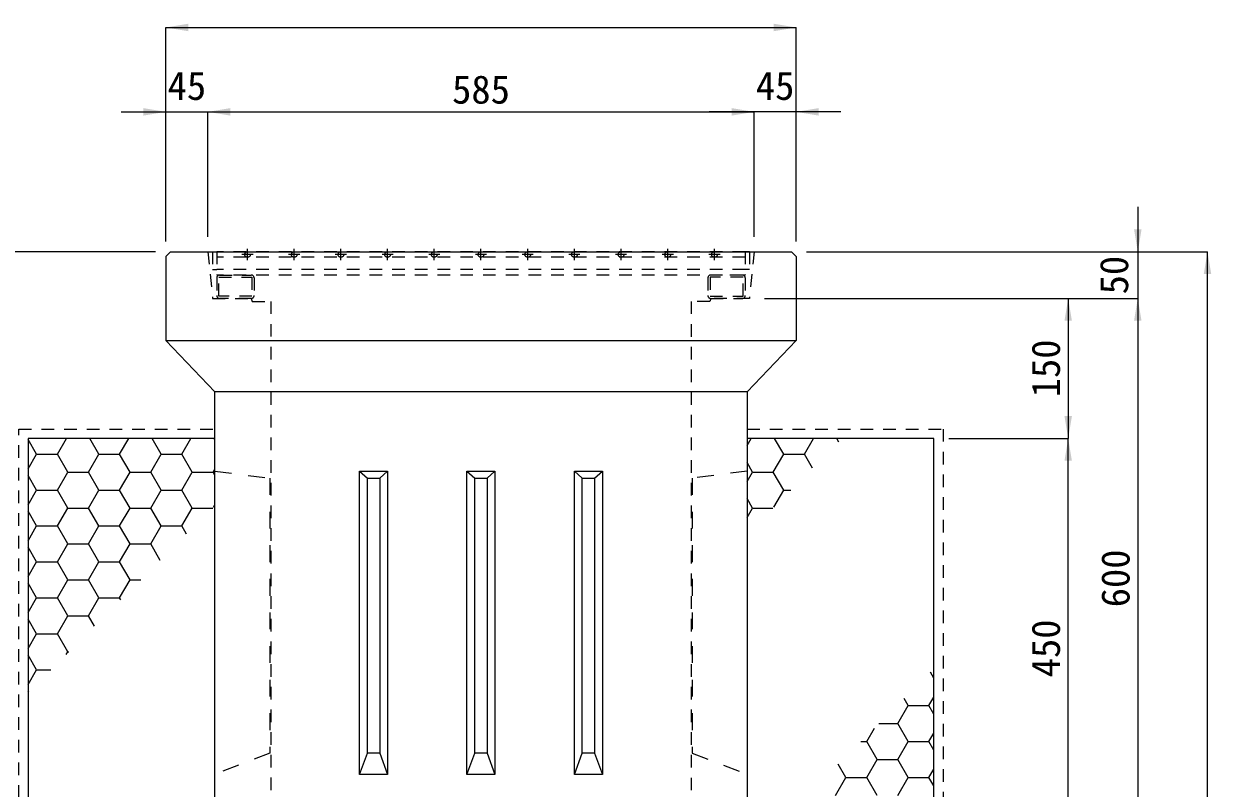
# Model space of a CAD drawing. Units: millimetres at full size; some dimension numbers follow another scale. Extents: x 40781 to 122968, y -21714 to -2620.
# Drawn here: x 65128 to 66399, y -11543 to -10724 of the extents above; entities that cross this region are included whole.
import ezdxf
from ezdxf.enums import TextEntityAlignment as Align

# ---------------------------------------------------------------- set-up
doc = ezdxf.new("R2010")
doc.units = ezdxf.units.MM
doc.header["$LTSCALE"] = 18
for name, pattern in [('CHAIN', [18.5, 12, -1.5, 3.5, -1.5]), ('USER1', [1.35, 0.75, -0.6]), ('USER2', [1.35, 0.75, -0.6]), ('USER3', [2, 1, -1])]:
    doc.linetypes.add(name, pattern=pattern)
for name, color, linetype, lineweight in [('0_2', 7, 'Continuous', 9), ('Center', 1, 'CHAIN', 5), ('グレーチング', 7, 'USER1', 9), ('ハッチング', 7, 'Continuous', 5), ('寸法線', 7, 'Continuous', 9), ('嵩上断面', 112, 'USER1', 9), ('本体', 2, 'Continuous', 13)]:
    doc.layers.add(name, color=color, linetype=linetype, lineweight=lineweight)
doc.styles.add('ＭＳ ゴシック', font='')
doc.styles.get('ＭＳ ゴシック').set_extended_font_data('MS Gothic')

# ---------------------------------------------------------------- blocks, each defined once
blk = doc.blocks.new('filled_arrow')
at = {"color": 0, "linetype": 'Continuous', "lineweight": -2}
blk.add_solid([(7.5, 1.25), (0, 0), (7.5, -1.25)], dxfattribs=at)

msp = doc.modelspace()

# ---------------------------------------------------------------- linework, layer by layer
at = {"layer": '0_2', "linetype": 'USER3'}
for p, q in [((65332.38, -11203.62), (65391.38, -11211.18)), ((65902.38, -11203.62), (65843.38, -11211.18)), ((65391.38, -11211.18), (65391.38, -11505.88)), ((65843.38, -11211.18), (65843.38, -11505.88)), ((65391.38, -11505.88), (65332.38, -11528.58)), ((65843.38, -11505.88), (65902.38, -11528.58))]:
    msp.add_line(p, q, dxfattribs=at)
at = {"layer": '0_2'}
for p, q in [((65487.38, -11203.62), (65495.88, -11211.18)), ((65508.88, -11211.18), (65517.38, -11203.62)), ((65602.38, -11203.62), (65610.88, -11211.18)), ((65623.88, -11211.18), (65632.38, -11203.62)), ((65717.38, -11203.62), (65725.88, -11211.18)), ((65738.88, -11211.18), (65747.38, -11203.62)), ((65487.38, -11528.58), (65495.88, -11505.88)), ((65508.88, -11505.88), (65517.38, -11528.58)), ((65602.38, -11528.58), (65610.88, -11505.88)), ((65623.88, -11505.88), (65632.38, -11528.58)), ((65717.38, -11528.58), (65725.88, -11505.88)), ((65738.88, -11505.88), (65747.38, -11528.58))]:
    msp.add_line(p, q, dxfattribs=at)
for points in [[(65487.38, -11203.62), (65517.38, -11203.62), (65517.38, -11528.58), (65487.38, -11528.58)], [(65602.38, -11203.62), (65632.38, -11203.62), (65632.38, -11528.58), (65602.38, -11528.58)], [(65717.38, -11203.62), (65747.38, -11203.62), (65747.38, -11528.58), (65717.38, -11528.58)], [(65495.88, -11211.18), (65508.88, -11211.18), (65508.88, -11505.88), (65495.88, -11505.88)], [(65610.88, -11211.18), (65623.88, -11211.18), (65623.88, -11505.88), (65610.88, -11505.88)], [(65725.88, -11211.18), (65738.88, -11211.18), (65738.88, -11505.88), (65725.88, -11505.88)]]:
    msp.add_lwpolyline(points, close=True, dxfattribs=at)
at = {"layer": 'Center'}
for p, q in [((65373.38, -10971.62), (65361.38, -10971.62)), ((65367.38, -10977.62), (65367.38, -10965.62)), ((65423.38, -10971.62), (65411.38, -10971.62)), ((65417.38, -10977.62), (65417.38, -10965.62)), ((65473.38, -10971.62), (65461.38, -10971.62)), ((65467.38, -10977.62), (65467.38, -10965.62)), ((65523.38, -10971.62), (65511.38, -10971.62)), ((65517.38, -10977.62), (65517.38, -10965.62)), ((65573.38, -10971.62), (65561.38, -10971.62)), ((65567.38, -10977.62), (65567.38, -10965.62)), ((65623.38, -10971.62), (65611.38, -10971.62)), ((65617.38, -10977.62), (65617.38, -10965.62)), ((65673.38, -10971.62), (65661.38, -10971.62)), ((65667.38, -10977.62), (65667.38, -10965.62)), ((65723.38, -10971.62), (65711.38, -10971.62)), ((65717.38, -10977.62), (65717.38, -10965.62)), ((65773.38, -10971.62), (65761.38, -10971.62)), ((65767.38, -10977.62), (65767.38, -10965.62)), ((65823.38, -10971.62), (65811.38, -10971.62)), ((65817.38, -10977.62), (65817.38, -10965.62)), ((65873.38, -10971.62), (65861.38, -10971.62)), ((65867.38, -10977.62), (65867.38, -10965.62))]:
    msp.add_line(p, q, dxfattribs=at)
at = {"layer": 'グレーチング'}
for p, q in [((65329.88, -10968.62), (65334.38, -10968.62)), ((65329.88, -10968.62), (65329.88, -10987.62)), ((65334.38, -10968.62), (65334.38, -10993.62)), ((65900.38, -10968.62), (65334.38, -10968.62)), ((65900.38, -10974.62), (65334.38, -10974.62)), ((65900.38, -10968.62), (65900.38, -10993.62)), ((65904.88, -10968.62), (65900.38, -10968.62)), ((65904.88, -10968.62), (65904.88, -10987.62)), ((65329.88, -10987.62), (65334.38, -10987.62)), ((65900.38, -10987.62), (65334.38, -10987.62)), ((65904.88, -10987.62), (65900.38, -10987.62)), ((65900.38, -10993.62), (65334.38, -10993.62))]:
    msp.add_line(p, q, dxfattribs=at)
for centre in [(65367.38, -10971.62), (65417.38, -10971.62), (65467.38, -10971.62), (65517.38, -10971.62), (65567.38, -10971.62), (65617.38, -10971.62), (65667.38, -10971.62), (65717.38, -10971.62), (65767.38, -10971.62), (65817.38, -10971.62), (65867.38, -10971.62)]:
    msp.add_circle(centre, 3, dxfattribs=at)
at = {"layer": 'ハッチング'}
for p, q in [((65141.47, -11185.49), (65132.38, -11169.74)), ((65163.7, -11185.49), (65173.44, -11168.62)), ((65208.15, -11185.49), (65198.41, -11168.62)), ((65230.37, -11185.49), (65240.12, -11168.62)), ((65274.82, -11185.49), (65265.08, -11168.62)), ((65297.05, -11185.49), (65306.79, -11168.62)), ((65332.38, -11169.7), (65331.76, -11168.62)), ((65902.38, -11176.39), (65906.87, -11168.62)), ((65941.57, -11185.49), (65931.83, -11168.62)), ((65963.8, -11185.49), (65973.54, -11168.62)), ((66000.75, -11172.5), (65998.51, -11168.62)), ((65132.38, -11201.24), (65141.47, -11185.49)), ((65141.47, -11185.49), (65163.7, -11185.49)), ((65174.81, -11204.74), (65163.7, -11185.49)), ((65197.04, -11204.74), (65208.15, -11185.49)), ((65208.15, -11185.49), (65230.38, -11185.49)), ((65241.49, -11204.74), (65230.37, -11185.49)), ((65263.71, -11204.74), (65274.82, -11185.49)), ((65274.82, -11185.49), (65297.05, -11185.49)), ((65308.16, -11204.74), (65297.05, -11185.49)), ((65930.46, -11204.74), (65941.57, -11185.49)), ((65941.57, -11185.49), (65963.8, -11185.49)), ((65972.57, -11200.68), (65963.8, -11185.49)), ((65330.39, -11204.74), (65332.38, -11201.28)), ((65908.24, -11204.74), (65902.38, -11194.59)), ((65141.47, -11223.99), (65132.38, -11208.23)), ((65163.7, -11223.98), (65174.81, -11204.74)), ((65174.81, -11204.74), (65197.04, -11204.74)), ((65208.15, -11223.99), (65197.04, -11204.74)), ((65230.37, -11223.98), (65241.49, -11204.74)), ((65241.49, -11204.74), (65263.71, -11204.74)), ((65274.82, -11223.99), (65263.71, -11204.74)), ((65297.05, -11223.98), (65308.16, -11204.74)), ((65308.16, -11204.74), (65330.39, -11204.74)), ((65332.38, -11208.19), (65330.39, -11204.74)), ((65902.38, -11214.88), (65908.24, -11204.74)), ((65908.24, -11204.74), (65930.46, -11204.74)), ((65941.57, -11223.99), (65930.46, -11204.74)), ((65132.38, -11239.74), (65141.47, -11223.98)), ((65141.47, -11223.98), (65163.7, -11223.98)), ((65174.81, -11243.23), (65163.7, -11223.99)), ((65197.04, -11243.23), (65208.15, -11223.98)), ((65208.15, -11223.98), (65230.38, -11223.98)), ((65241.49, -11243.23), (65230.37, -11223.99)), ((65263.71, -11243.23), (65274.82, -11223.98)), ((65274.82, -11223.98), (65297.05, -11223.98)), ((65308.16, -11243.23), (65297.05, -11223.99)), ((65931.06, -11242.2), (65941.57, -11223.98)), ((65941.57, -11223.98), (65949.27, -11223.98)), ((65330.88, -11242.38), (65332.38, -11239.78)), ((65908.24, -11243.23), (65902.38, -11233.09)), ((65141.47, -11262.48), (65132.38, -11246.73)), ((65163.7, -11262.48), (65174.81, -11243.23)), ((65174.81, -11243.23), (65197.04, -11243.23)), ((65208.15, -11262.48), (65197.04, -11243.23)), ((65230.37, -11262.48), (65241.49, -11243.23)), ((65241.49, -11243.23), (65263.71, -11243.23)), ((65274.82, -11262.48), (65263.71, -11243.23)), ((65297.05, -11262.48), (65308.16, -11243.23)), ((65308.16, -11243.23), (65330.02, -11243.23)), ((65902.38, -11253.38), (65908.24, -11243.23)), ((65908.24, -11243.23), (65930.02, -11243.23)), ((65132.38, -11278.23), (65141.47, -11262.48)), ((65141.47, -11262.48), (65163.7, -11262.48)), ((65174.81, -11281.73), (65163.7, -11262.48)), ((65197.04, -11281.73), (65208.15, -11262.48)), ((65208.15, -11262.48), (65230.38, -11262.48)), ((65241.49, -11281.73), (65230.37, -11262.48)), ((65263.71, -11281.73), (65274.82, -11262.48)), ((65274.82, -11262.48), (65297.05, -11262.48)), ((65302.07, -11271.18), (65297.05, -11262.48)), ((65141.47, -11300.97), (65132.38, -11285.22)), ((65163.7, -11300.97), (65174.81, -11281.73)), ((65174.81, -11281.73), (65197.04, -11281.73)), ((65208.15, -11300.97), (65197.04, -11281.73)), ((65230.37, -11300.97), (65241.49, -11281.73)), ((65241.49, -11281.73), (65263.71, -11281.73)), ((65273.89, -11299.36), (65263.71, -11281.73)), ((65132.38, -11316.73), (65141.47, -11300.97)), ((65141.47, -11300.97), (65163.7, -11300.97)), ((65174.81, -11320.22), (65163.7, -11300.97)), ((65197.04, -11320.22), (65208.15, -11300.97)), ((65208.15, -11300.97), (65230.38, -11300.97)), ((65241.49, -11320.22), (65230.37, -11300.97)), ((65141.47, -11339.47), (65132.38, -11323.72)), ((65163.7, -11339.47), (65174.81, -11320.22)), ((65174.81, -11320.22), (65197.04, -11320.22)), ((65208.15, -11339.47), (65197.04, -11320.22)), ((65230.37, -11339.47), (65241.49, -11320.22)), ((65241.49, -11320.22), (65253.04, -11320.22)), ((65132.38, -11355.22), (65141.47, -11339.47)), ((65141.47, -11339.47), (65163.7, -11339.47)), ((65174.81, -11358.72), (65163.7, -11339.47)), ((65197.04, -11358.72), (65208.15, -11339.47)), ((65208.15, -11339.47), (65230.38, -11339.47)), ((65231.62, -11341.63), (65230.37, -11339.47)), ((65141.47, -11377.96), (65132.38, -11362.21)), ((65163.7, -11377.96), (65174.81, -11358.72)), ((65174.81, -11358.72), (65197.04, -11358.72)), ((65203.44, -11369.81), (65197.04, -11358.72)), ((65132.38, -11393.72), (65141.47, -11377.96)), ((65141.47, -11377.96), (65163.7, -11377.96)), ((65174.81, -11397.21), (65163.7, -11377.96)), ((65141.47, -11416.46), (65132.38, -11400.71)), ((65173.13, -11400.13), (65174.81, -11397.21)), ((65174.81, -11397.21), (65176.05, -11397.21)), ((65132.38, -11432.21), (65141.47, -11416.46)), ((65141.47, -11416.46), (65156.8, -11416.46)), ((66102.38, -11425.52), (66098.69, -11419.13)), ((65132.99, -11440.26), (65132.38, -11439.2)), ((66097.15, -11454.95), (66102.38, -11445.89)), ((66063.81, -11474.2), (66074.92, -11454.95)), ((66074.92, -11454.95), (66070.51, -11447.31)), ((66074.93, -11454.95), (66097.15, -11454.95)), ((66102.38, -11464.01), (66097.15, -11454.95)), ((66030.47, -11493.45), (66038.81, -11479)), ((66043.62, -11474.2), (66063.81, -11474.2)), ((66074.92, -11493.45), (66063.81, -11474.2)), ((66097.15, -11493.45), (66102.38, -11484.39)), ((66024.37, -11493.45), (66030.48, -11493.45)), ((66041.59, -11512.7), (66030.47, -11493.45)), ((66063.81, -11512.7), (66074.92, -11493.45)), ((66074.93, -11493.45), (66097.15, -11493.45)), ((66102.38, -11502.51), (66097.15, -11493.45)), ((66008.25, -11531.94), (66000.06, -11517.76)), ((66030.47, -11531.94), (66041.59, -11512.7)), ((66041.59, -11512.7), (66063.81, -11512.7)), ((66074.92, -11531.94), (66063.81, -11512.7)), ((65997.14, -11551.19), (66008.25, -11531.94)), ((66008.25, -11531.94), (66030.48, -11531.94)), ((66041.59, -11551.19), (66030.47, -11531.94)), ((66063.81, -11551.19), (66074.92, -11531.94)), ((66074.93, -11531.94), (66097.15, -11531.94)), ((66097.15, -11531.94), (66102.38, -11522.88)), ((66102.38, -11541), (66097.15, -11531.94))]:
    msp.add_line(p, q, dxfattribs=at)
at = {"layer": 'ハッチング', "linetype": 'USER2', "lineweight": 9}
msp.add_lwpolyline([(65902.38, -11158.62), (66112.38, -11158.62), (66112.38, -12428.62), (65122.38, -12428.62), (65122.38, -11158.62), (65332.38, -11158.62)], dxfattribs=at)
at = {"layer": 'ハッチング', "lineweight": 20}
msp.add_lwpolyline([(65332.38, -11168.62), (65132.38, -11168.62), (65132.38, -12418.62), (66102.38, -12418.62), (66102.38, -11168.62), (65902.38, -11168.62)], dxfattribs=at)
at = {"layer": '寸法線'}
for p, q in [((65279.88, -10728.35), (65954.88, -10728.35)), ((65279.88, -10957.62), (65279.88, -10728.35)), ((65954.88, -10957.62), (65954.88, -10728.35)), ((65231.88, -10818.77), (65372.88, -10818.77)), ((65279.88, -10957.62), (65279.88, -10818.77)), ((65324.88, -10952.62), (65324.88, -10818.77)), ((65324.88, -10818.77), (65909.88, -10818.77)), ((65324.88, -10952.62), (65324.88, -10818.77)), ((66002.88, -10818.77), (65861.88, -10818.77)), ((65909.88, -10952.62), (65909.88, -10818.77)), ((65909.88, -10952.62), (65909.88, -10818.77)), ((65954.88, -10957.62), (65954.88, -10818.77)), ((66320.82, -10920.62), (66320.82, -11066.61)), ((65268.88, -10968.62), (64837.81, -10968.62)), ((65268.88, -10968.62), (64956.45, -10968.62)), ((65965.88, -10968.62), (66320.82, -10968.62)), ((65965.88, -10968.62), (66395.49, -10968.62)), ((66395.49, -12218.62), (66395.49, -10968.62)), ((65920.87, -11018.61), (66320.82, -11018.61)), ((65920.87, -11018.61), (66320.82, -11018.61)), ((65920.87, -11018.61), (66246.27, -11018.61)), ((66246.27, -11018.61), (66246.27, -11168.62)), ((66320.82, -11018.61), (66320.82, -11618.62)), ((66118.38, -11168.62), (66246.27, -11168.62)), ((66118.38, -11168.62), (66246.27, -11168.62)), ((66246.27, -11618.62), (66246.27, -11168.62))]:
    msp.add_line(p, q, dxfattribs=at)
at = {"layer": '嵩上断面'}
for p, q in [((65334.38, -10996.62), (65334.38, -11015.62)), ((65337.38, -10993.62), (65371.38, -10993.62)), ((65374.38, -10996.62), (65374.38, -11015.62)), ((65860.38, -10996.62), (65860.38, -11015.62)), ((65897.38, -10993.62), (65863.38, -10993.62)), ((65900.38, -10996.62), (65900.38, -11015.62)), ((65371.38, -11018.62), (65337.38, -11018.62)), ((65863.38, -11018.62), (65897.38, -11018.62))]:
    msp.add_line(p, q, dxfattribs=at)
for points in [[(65372.08, -10995.92), (65372.08, -11016.32), (65336.68, -11016.32), (65336.68, -10995.92)], [(65862.68, -10995.92), (65862.68, -11016.32), (65898.08, -11016.32), (65898.08, -10995.92)]]:
    msp.add_lwpolyline(points, close=True, dxfattribs=at)
for centre, start, end in [((65337.38, -10996.62), 90, 180), ((65371.38, -10996.62), 0, 90), ((65863.38, -10996.62), 90, 180), ((65897.38, -10996.62), 0, 90), ((65337.38, -11015.62), 180, 270), ((65371.38, -11015.62), 270, 0), ((65863.38, -11015.62), 180, 270), ((65897.38, -11015.62), 270, 0)]:
    msp.add_arc(centre, 3, start, end, dxfattribs=at)
at = {"layer": '本体'}
for p, q in [((65279.88, -10973.62), (65284.88, -10968.62)), ((65279.88, -10973.62), (65279.88, -11063.62)), ((65284.88, -10968.62), (65949.88, -10968.62)), ((65949.88, -10968.62), (65954.88, -10973.62)), ((65954.88, -10973.62), (65954.88, -11063.62))]:
    msp.add_line(p, q, dxfattribs=at)
at = {"layer": '本体', "linetype": 'USER2'}
for p, q in [((65324.88, -10968.62), (65329.88, -11018.62)), ((65909.88, -10968.62), (65904.87, -11018.61)), ((65329.88, -11018.62), (65371.38, -11018.62)), ((65371.38, -11018.62), (65372.38, -11021.82)), ((65372.38, -11021.82), (65392.38, -11021.82)), ((65392.38, -11021.82), (65392.38, -11618.62)), ((65862.37, -11021.82), (65842.38, -11021.83)), ((65842.38, -11021.83), (65842.38, -11618.62)), ((65863.37, -11018.62), (65862.38, -11021.82)), ((65904.87, -11018.61), (65863.37, -11018.62))]:
    msp.add_line(p, q, dxfattribs=at)
at = {"layer": '本体', "lineweight": 9}
for p, q in [((65279.88, -11063.62), (65954.88, -11063.62)), ((65902.38, -11118.62), (65332.38, -11118.62))]:
    msp.add_line(p, q, dxfattribs=at)
at = {"layer": '本体'}
for points in [[(65332.38, -11568.62), (65332.38, -11118.62), (65279.88, -11063.62)], [(65954.88, -11063.62), (65902.38, -11118.62), (65902.38, -11568.62)]]:
    msp.add_lwpolyline(points, dxfattribs=at)

# ---------------------------------------------------------------- block references
at = {"layer": '寸法線', "xscale": 3.2, "yscale": 3.2}
for p in [(65279.88, -10728.35), (65324.88, -10818.77), (65324.88, -10818.77), (65954.88, -10818.77)]:
    msp.add_blockref('filled_arrow', p, dxfattribs=at)
for p, rotation in [((65954.88, -10728.35), 180), ((65279.88, -10818.77), 180), ((65909.88, -10818.77), 180), ((65909.88, -10818.77), 180), ((66320.82, -10968.62), 90), ((66395.49, -10968.62), 270), ((66246.27, -11018.61), 270), ((66320.82, -11018.61), 270), ((66320.82, -11018.61), 270), ((66246.27, -11168.62), 90), ((66246.27, -11168.62), 270)]:
    msp.add_blockref('filled_arrow', p, dxfattribs=dict(at, rotation=rotation))

# ---------------------------------------------------------------- texts
at = {"layer": '寸法線', "style": 'ＭＳ ゴシック'}
for s, p in [('45', (65302.38, -10790.77)), ('585', (65617.38, -10794.77)), ('45', (65932.38, -10790.77))]:
    msp.add_text(s, height=30.38, dxfattribs=at).set_placement(p, align=Align.MIDDLE_CENTER)
for s, p in [('50', (66295.34, -10993.64)), ('150', (66222.27, -11093.61)), ('600', (66296.82, -11318.61)), ('450', (66222.27, -11393.62))]:
    msp.add_text(s, height=30.38, rotation=90, dxfattribs=at).set_placement(p, align=Align.MIDDLE_CENTER)

doc.saveas('drawing.dxf')
